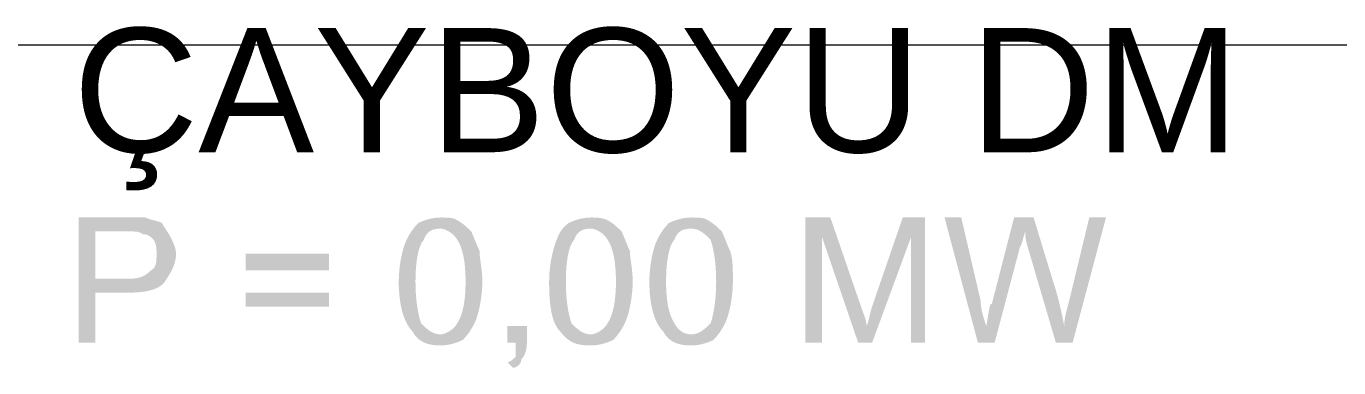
# Model space of a CAD drawing. Header units: millimetres. Extents: x 5 to 459, y 10 to 307.
# Drawn here: x 139.46 to 147.26, y 188.58 to 190.61 of the extents above; entities that cross this region are included whole.
import ezdxf

# ---------------------------------------------------------------- set-up
doc = ezdxf.new("R2010")
doc.units = ezdxf.units.MM
doc.header["$MEASUREMENT"] = 0
doc.layers.get('0').update_dxf_attribs({"linetype": 'CONTINUOUS'})
doc.styles.add('Arial$001', font='arial.ttf', dxfattribs={"height": 0.8937})

msp = doc.modelspace()

# ---------------------------------------------------------------- hatches: boundary and pattern name
h = msp.add_hatch(color=5)
h.paths.add_polyline_path([(139.7694, 188.7251), (139.7694, 189.4696), (140.0507, 189.4696), (140.0507, 189.4696), (140.0568, 189.4696), (140.0627, 189.4696), (140.0685, 189.4696), (140.0742, 189.4696), (140.0797, 189.4696), (140.0851, 189.4696), (140.0903, 189.4696), (140.0954, 189.4696), (140.1004, 189.4696), (140.1053, 189.4696), (140.1101, 189.4696), (140.1148, 189.4696), (140.1194, 189.4696), (140.1239, 189.4696), (140.1284, 189.4696), (140.1328, 189.4696), (140.1371, 189.4696), (140.1414, 189.4696), (140.1457, 189.4696), (140.1499, 189.4696), (140.154, 189.4696), (140.1582, 189.4696), (140.1623, 189.4696), (140.1665, 189.4696), (140.1665, 189.4696), (140.1706, 189.4676), (140.1748, 189.4658), (140.1789, 189.4641), (140.183, 189.4626), (140.1872, 189.4611), (140.1913, 189.4598), (140.1954, 189.4585), (140.1996, 189.4574), (140.2037, 189.4562), (140.2078, 189.4552), (140.212, 189.4541), (140.2161, 189.4531), (140.2203, 189.452), (140.2244, 189.451), (140.2285, 189.4499), (140.2327, 189.4488), (140.2368, 189.4476), (140.2409, 189.4463), (140.2451, 189.445), (140.2492, 189.4436), (140.2533, 189.442), (140.2575, 189.4403), (140.2616, 189.4385), (140.2658, 189.4365), (140.2678, 189.4325), (140.2699, 189.4286), (140.272, 189.4248), (140.274, 189.4212), (140.2761, 189.4177), (140.2782, 189.4143), (140.2802, 189.411), (140.2823, 189.4077), (140.2844, 189.4045), (140.2864, 189.4014), (140.2885, 189.3983), (140.2906, 189.3952), (140.2926, 189.3921), (140.2947, 189.3889), (140.2968, 189.3858), (140.2988, 189.3826), (140.3009, 189.3794), (140.303, 189.376), (140.305, 189.3726), (140.3071, 189.3691), (140.3092, 189.3655), (140.3112, 189.3617), (140.3133, 189.3579), (140.3154, 189.3538), (140.3175, 189.3497), (140.3195, 189.3455), (140.3216, 189.3414), (140.3236, 189.3373), (140.3256, 189.3331), (140.3275, 189.329), (140.3295, 189.3248), (140.3313, 189.3207), (140.3331, 189.3166), (140.3349, 189.3124), (140.3365, 189.3083), (140.3381, 189.3042), (140.3396, 189.3), (140.3411, 189.2959), (140.3424, 189.2918), (140.3436, 189.2876), (140.3447, 189.2835), (140.3456, 189.2794), (140.3465, 189.2752), (140.3472, 189.2711), (140.3477, 189.2669), (140.3481, 189.2628), (140.3484, 189.2587), (140.3485, 189.2545), (140.3483, 189.2463), (140.3478, 189.2383), (140.347, 189.2305), (140.3459, 189.2227), (140.3445, 189.2152), (140.3428, 189.2077), (140.3409, 189.2004), (140.3387, 189.1933), (140.3363, 189.1862), (140.3336, 189.1792), (140.3308, 189.1724), (140.3278, 189.1656), (140.3246, 189.1589), (140.3213, 189.1523), (140.3178, 189.1458), (140.3142, 189.1393), (140.3104, 189.1329), (140.3066, 189.1266), (140.3027, 189.1203), (140.2987, 189.114), (140.2946, 189.1077), (140.2905, 189.1015), (140.2864, 189.0953), (140.2823, 189.0891), (140.2779, 189.0831), (140.273, 189.0774), (140.2676, 189.072), (140.2618, 189.067), (140.2555, 189.0622), (140.2487, 189.0578), (140.2415, 189.0537), (140.2339, 189.0499), (140.2259, 189.0463), (140.2175, 189.0431), (140.2087, 189.0401), (140.1996, 189.0374), (140.1901, 189.0349), (140.1803, 189.0327), (140.1702, 189.0308), (140.1597, 189.029), (140.149, 189.0275), (140.138, 189.0263), (140.1268, 189.0252), (140.1153, 189.0244), (140.1036, 189.0237), (140.0917, 189.0233), (140.0795, 189.023), (140.0672, 189.0229), (140.0672, 189.0229), (139.8687, 189.0229), (139.8687, 188.7251), (139.7694, 188.7251), (139.8687, 188.7251)])
h.paths.add_polyline_path([(139.8687, 189.1056), (140.0672, 189.1056), (140.0672, 189.1056), (140.0753, 189.1057), (140.0831, 189.106), (140.0905, 189.1064), (140.0977, 189.107), (140.1046, 189.1078), (140.1112, 189.1087), (140.1175, 189.1099), (140.1236, 189.1111), (140.1295, 189.1126), (140.1351, 189.1142), (140.1405, 189.1161), (140.1458, 189.118), (140.1509, 189.1202), (140.1558, 189.1225), (140.1606, 189.125), (140.1653, 189.1277), (140.1698, 189.1305), (140.1742, 189.1336), (140.1786, 189.1367), (140.1829, 189.1401), (140.1871, 189.1436), (140.1913, 189.1473), (140.1954, 189.1512), (140.1996, 189.1553), (140.1996, 189.1553), (140.2035, 189.1574), (140.2072, 189.1597), (140.2105, 189.1622), (140.2135, 189.1649), (140.2162, 189.1678), (140.2187, 189.1708), (140.2209, 189.174), (140.2229, 189.1773), (140.2246, 189.1809), (140.2261, 189.1846), (140.2274, 189.1884), (140.2285, 189.1925), (140.2295, 189.1967), (140.2303, 189.2011), (140.2309, 189.2057), (140.2314, 189.2104), (140.2318, 189.2153), (140.2321, 189.2204), (140.2324, 189.2257), (140.2325, 189.2311), (140.2326, 189.2367), (140.2326, 189.2425), (140.2327, 189.2484), (140.2327, 189.2545), (140.2327, 189.2586), (140.2327, 189.2625), (140.2326, 189.2662), (140.2326, 189.2699), (140.2325, 189.2734), (140.2324, 189.2768), (140.2323, 189.2801), (140.232, 189.2833), (140.2318, 189.2865), (140.2315, 189.2897), (140.2311, 189.2928), (140.2306, 189.2959), (140.23, 189.299), (140.2294, 189.3021), (140.2286, 189.3053), (140.2278, 189.3085), (140.2268, 189.3117), (140.2257, 189.315), (140.2245, 189.3184), (140.2231, 189.3219), (140.2216, 189.3256), (140.2199, 189.3293), (140.2181, 189.3332), (140.2161, 189.3373), (140.214, 189.3393), (140.212, 189.3414), (140.2099, 189.3434), (140.2078, 189.3455), (140.2056, 189.3474), (140.2035, 189.3494), (140.2012, 189.3513), (140.199, 189.3532), (140.1966, 189.355), (140.1942, 189.3567), (140.1918, 189.3584), (140.1892, 189.36), (140.1866, 189.3615), (140.1839, 189.3629), (140.1811, 189.3642), (140.1781, 189.3654), (140.1751, 189.3665), (140.1719, 189.3675), (140.1686, 189.3683), (140.1652, 189.369), (140.1616, 189.3696), (140.1579, 189.37), (140.154, 189.3703), (140.1499, 189.3703), (140.1478, 189.3723), (140.1455, 189.3741), (140.143, 189.3758), (140.1404, 189.3773), (140.1376, 189.3787), (140.1347, 189.3799), (140.1317, 189.381), (140.1285, 189.382), (140.1252, 189.3829), (140.1218, 189.3836), (140.1184, 189.3843), (140.1148, 189.3848), (140.1111, 189.3853), (140.1074, 189.3857), (140.1036, 189.386), (140.0997, 189.3863), (140.0958, 189.3865), (140.0918, 189.3866), (140.0877, 189.3867), (140.0837, 189.3868), (140.0796, 189.3869), (140.0755, 189.3869), (140.0714, 189.3869), (140.0672, 189.3869), (139.8687, 189.3869), (139.8687, 189.1056), (139.8687, 189.3869)])
h.paths.add_polyline_path([(141.2584, 189.1553), (140.7621, 189.1553), (140.7621, 189.2545), (141.2584, 189.2545), (141.2584, 189.1553), (141.2584, 189.2545)])
h.paths.add_polyline_path([(141.2584, 188.9402), (140.7621, 188.9402), (140.7621, 189.0229), (141.2584, 189.0229), (141.2584, 188.9402), (141.2584, 189.0229)])
edge = h.paths.add_edge_path()
edge.add_spline(control_points=[(141.672, 189.0891), (141.672, 189.1718), (141.6886, 189.2545), (141.7051, 189.3042), (141.7051, 189.3042), (141.7217, 189.3538), (141.7548, 189.4034), (141.7879, 189.4365), (141.7879, 189.4365), (141.821, 189.4531), (141.8706, 189.4696), (141.9202, 189.4696), (141.9202, 189.4696), (141.9533, 189.4696), (142.0029, 189.4696), (142.0195, 189.4531), (142.0195, 189.4531), (142.0526, 189.4365), (142.0857, 189.4034), (142.1022, 189.3869), (142.1022, 189.3869), (142.1188, 189.3538), (142.1353, 189.3042), (142.1518, 189.2711), (142.1518, 189.2711), (142.1518, 189.2214), (142.1684, 189.1718), (142.1684, 189.0891), (142.1684, 189.0891), (142.1684, 189.0064), (142.1518, 188.9236), (142.1353, 188.874), (142.1353, 188.874), (142.1188, 188.8244), (142.0857, 188.7747), (142.0526, 188.7416), (142.0526, 188.7416), (142.0195, 188.7251), (141.9699, 188.7086), (141.9202, 188.7086), (141.9202, 188.7086), (141.854, 188.7086), (141.7879, 188.7251), (141.7548, 188.7913), (141.7548, 188.7913), (141.7051, 188.8409), (141.672, 188.9402), (141.672, 189.0891)], knot_values=[0, 0, 0, 0, 0.020833, 0.020833, 0.020833, 0.020833, 0.041667, 0.041667, 0.041667, 0.041667, 0.0625, 0.0625, 0.0625, 0.0625, 0.083333, 0.083333, 0.083333, 0.083333, 0.104167, 0.104167, 0.104167, 0.104167, 0.125, 0.125, 0.125, 0.125, 0.145833, 0.145833, 0.145833, 0.145833, 0.166667, 0.166667, 0.166667, 0.166667, 0.1875, 0.1875, 0.1875, 0.1875, 0.208333, 0.208333, 0.208333, 0.208333, 0.229167, 0.229167, 0.229167, 0.229167, 1, 1, 1, 1], degree=3, periodic=0)
edge = h.paths.add_edge_path()
edge.add_spline(control_points=[(141.7713, 189.0891), (141.7713, 188.9733), (141.7879, 188.8906), (141.8044, 188.8409), (141.8044, 188.8409), (141.8375, 188.8078), (141.8706, 188.7747), (141.9202, 188.7747), (141.9202, 188.7747), (141.9533, 188.7747), (142.0029, 188.8078), (142.0195, 188.8409), (142.0195, 188.8409), (142.0526, 188.8906), (142.0691, 188.9733), (142.0691, 189.0891), (142.0691, 189.0891), (142.0691, 189.2049), (142.0526, 189.2876), (142.0195, 189.3373), (142.0195, 189.3373), (142.0029, 189.3703), (141.9533, 189.4034), (141.9202, 189.4034), (141.9202, 189.4034), (141.8706, 189.4034), (141.8375, 189.3869), (141.821, 189.3373), (141.821, 189.3373), (141.7879, 189.3042), (141.7713, 189.2049), (141.7713, 189.0891)], knot_values=[0, 0, 0, 0, 0.03125, 0.03125, 0.03125, 0.03125, 0.0625, 0.0625, 0.0625, 0.0625, 0.09375, 0.09375, 0.09375, 0.09375, 0.125, 0.125, 0.125, 0.125, 0.15625, 0.15625, 0.15625, 0.15625, 0.1875, 0.1875, 0.1875, 0.1875, 0.21875, 0.21875, 0.21875, 0.21875, 1, 1, 1, 1], degree=3, periodic=0)
h.paths.add_polyline_path([(142.3173, 188.7251), (142.3173, 188.8244), (142.4331, 188.8244), (142.4331, 188.7251), (142.4331, 188.7251), (142.433, 188.719), (142.4328, 188.713), (142.4324, 188.7073), (142.4318, 188.7017), (142.4311, 188.6962), (142.4303, 188.691), (142.4293, 188.6859), (142.4282, 188.681), (142.427, 188.6762), (142.4257, 188.6717), (142.4243, 188.6673), (142.4228, 188.6631), (142.4212, 188.659), (142.4195, 188.6551), (142.4178, 188.6514), (142.4159, 188.6479), (142.4141, 188.6445), (142.4122, 188.6413), (142.4102, 188.6383), (142.4082, 188.6355), (142.4062, 188.6328), (142.4041, 188.6303), (142.4021, 188.628), (142.4, 188.6258), (142.4, 188.6258), (142.3998, 188.6218), (142.3994, 188.6179), (142.3986, 188.6142), (142.3975, 188.6107), (142.3962, 188.6073), (142.3946, 188.6041), (142.3928, 188.6011), (142.3908, 188.5983), (142.3887, 188.5956), (142.3864, 188.5931), (142.3839, 188.5908), (142.3814, 188.5886), (142.3788, 188.5866), (142.3761, 188.5848), (142.3734, 188.5832), (142.3706, 188.5817), (142.3678, 188.5804), (142.3651, 188.5793), (142.3624, 188.5784), (142.3598, 188.5776), (142.3573, 188.577), (142.3548, 188.5765), (142.3525, 188.5763), (142.3504, 188.5762), (142.3173, 188.6093), (142.3173, 188.6093), (142.3194, 188.6094), (142.3214, 188.6096), (142.3235, 188.61), (142.3256, 188.6106), (142.3276, 188.6113), (142.3297, 188.6121), (142.3318, 188.6131), (142.3338, 188.6142), (142.3359, 188.6154), (142.338, 188.6167), (142.34, 188.6181), (142.3421, 188.6196), (142.3442, 188.6212), (142.3462, 188.6229), (142.3483, 188.6246), (142.3504, 188.6264), (142.3524, 188.6283), (142.3545, 188.6302), (142.3566, 188.6322), (142.3587, 188.6342), (142.3607, 188.6362), (142.3628, 188.6383), (142.3649, 188.6403), (142.3669, 188.6424), (142.3669, 188.6424), (142.3669, 188.6445), (142.3669, 188.6469), (142.3669, 188.6493), (142.3669, 188.652), (142.3669, 188.6547), (142.3669, 188.6576), (142.3669, 188.6607), (142.3669, 188.6638), (142.3669, 188.6671), (142.3669, 188.6705), (142.3669, 188.674), (142.3669, 188.6775), (142.3669, 188.6812), (142.3669, 188.6849), (142.3669, 188.6888), (142.3669, 188.6926), (142.3669, 188.6966), (142.3669, 188.7005), (142.3669, 188.7046), (142.3669, 188.7086), (142.3669, 188.7127), (142.3669, 188.7168), (142.3669, 188.721), (142.3669, 188.7251), (142.3173, 188.7251), (142.3669, 188.7251)])
edge = h.paths.add_edge_path()
edge.add_spline(control_points=[(142.5655, 189.0891), (142.5655, 189.1718), (142.582, 189.2545), (142.5986, 189.3042), (142.5986, 189.3042), (142.6151, 189.3538), (142.6316, 189.4034), (142.6813, 189.4365), (142.6813, 189.4365), (142.7144, 189.4531), (142.764, 189.4696), (142.8136, 189.4696), (142.8136, 189.4696), (142.8467, 189.4696), (142.8798, 189.4696), (142.9129, 189.4531), (142.9129, 189.4531), (142.946, 189.4365), (142.9791, 189.4034), (142.9956, 189.3869), (142.9956, 189.3869), (143.0122, 189.3538), (143.0287, 189.3042), (143.0453, 189.2711), (143.0453, 189.2711), (143.0453, 189.2214), (143.0618, 189.1718), (143.0618, 189.0891), (143.0618, 189.0891), (143.0618, 189.0064), (143.0453, 188.9236), (143.0287, 188.874), (143.0287, 188.874), (143.0122, 188.8244), (142.9791, 188.7747), (142.946, 188.7416), (142.946, 188.7416), (142.9129, 188.7251), (142.8633, 188.7086), (142.8136, 188.7086), (142.8136, 188.7086), (142.7309, 188.7086), (142.6813, 188.7251), (142.6316, 188.7913), (142.6316, 188.7913), (142.582, 188.8409), (142.5655, 188.9402), (142.5655, 189.0891)], knot_values=[0, 0, 0, 0, 0.020833, 0.020833, 0.020833, 0.020833, 0.041667, 0.041667, 0.041667, 0.041667, 0.0625, 0.0625, 0.0625, 0.0625, 0.083333, 0.083333, 0.083333, 0.083333, 0.104167, 0.104167, 0.104167, 0.104167, 0.125, 0.125, 0.125, 0.125, 0.145833, 0.145833, 0.145833, 0.145833, 0.166667, 0.166667, 0.166667, 0.166667, 0.1875, 0.1875, 0.1875, 0.1875, 0.208333, 0.208333, 0.208333, 0.208333, 0.229167, 0.229167, 0.229167, 0.229167, 1, 1, 1, 1], degree=3, periodic=0)
edge = h.paths.add_edge_path()
edge.add_spline(control_points=[(142.6647, 189.0891), (142.6647, 188.9733), (142.6813, 188.8906), (142.6978, 188.8409), (142.6978, 188.8409), (142.7309, 188.8078), (142.764, 188.7747), (142.8136, 188.7747), (142.8136, 188.7747), (142.8467, 188.7747), (142.8964, 188.8078), (142.9129, 188.8409), (142.9129, 188.8409), (142.946, 188.8906), (142.9625, 188.9733), (142.9625, 189.0891), (142.9625, 189.0891), (142.9625, 189.2049), (142.946, 189.2876), (142.9129, 189.3373), (142.9129, 189.3373), (142.8964, 189.3703), (142.8467, 189.4034), (142.8136, 189.4034), (142.8136, 189.4034), (142.764, 189.4034), (142.7309, 189.3869), (142.7144, 189.3373), (142.7144, 189.3373), (142.6813, 189.3042), (142.6647, 189.2049), (142.6647, 189.0891)], knot_values=[0, 0, 0, 0, 0.03125, 0.03125, 0.03125, 0.03125, 0.0625, 0.0625, 0.0625, 0.0625, 0.09375, 0.09375, 0.09375, 0.09375, 0.125, 0.125, 0.125, 0.125, 0.15625, 0.15625, 0.15625, 0.15625, 0.1875, 0.1875, 0.1875, 0.1875, 0.21875, 0.21875, 0.21875, 0.21875, 1, 1, 1, 1], degree=3, periodic=0)
edge = h.paths.add_edge_path()
edge.add_spline(control_points=[(143.1611, 189.0891), (143.1611, 189.1718), (143.1776, 189.2545), (143.1942, 189.3042), (143.1942, 189.3042), (143.2107, 189.3538), (143.2438, 189.4034), (143.2769, 189.4365), (143.2769, 189.4365), (143.31, 189.4531), (143.3596, 189.4696), (143.4092, 189.4696), (143.4092, 189.4696), (143.4423, 189.4696), (143.492, 189.4696), (143.5085, 189.4531), (143.5085, 189.4531), (143.5416, 189.4365), (143.5747, 189.4034), (143.5912, 189.3869), (143.5912, 189.3869), (143.6078, 189.3538), (143.6243, 189.3042), (143.6409, 189.2711), (143.6409, 189.2711), (143.6574, 189.2214), (143.6574, 189.1718), (143.6574, 189.0891), (143.6574, 189.0891), (143.6574, 189.0064), (143.6409, 188.9236), (143.6243, 188.874), (143.6243, 188.874), (143.6078, 188.8244), (143.5747, 188.7747), (143.5416, 188.7416), (143.5416, 188.7416), (143.5085, 188.7251), (143.4589, 188.7086), (143.4092, 188.7086), (143.4092, 188.7086), (143.3431, 188.7086), (143.2769, 188.7251), (143.2438, 188.7913), (143.2438, 188.7913), (143.1942, 188.8409), (143.1611, 188.9402), (143.1611, 189.0891)], knot_values=[0, 0, 0, 0, 0.020833, 0.020833, 0.020833, 0.020833, 0.041667, 0.041667, 0.041667, 0.041667, 0.0625, 0.0625, 0.0625, 0.0625, 0.083333, 0.083333, 0.083333, 0.083333, 0.104167, 0.104167, 0.104167, 0.104167, 0.125, 0.125, 0.125, 0.125, 0.145833, 0.145833, 0.145833, 0.145833, 0.166667, 0.166667, 0.166667, 0.166667, 0.1875, 0.1875, 0.1875, 0.1875, 0.208333, 0.208333, 0.208333, 0.208333, 0.229167, 0.229167, 0.229167, 0.229167, 1, 1, 1, 1], degree=3, periodic=0)
edge = h.paths.add_edge_path()
edge.add_spline(control_points=[(143.2603, 189.0891), (143.2603, 188.9733), (143.2769, 188.8906), (143.31, 188.8409), (143.31, 188.8409), (143.3265, 188.8078), (143.3596, 188.7747), (143.4092, 188.7747), (143.4092, 188.7747), (143.4589, 188.7747), (143.492, 188.8078), (143.5251, 188.8409), (143.5251, 188.8409), (143.5416, 188.8906), (143.5581, 188.9733), (143.5581, 189.0891), (143.5581, 189.0891), (143.5581, 189.2049), (143.5416, 189.2876), (143.5251, 189.3373), (143.5251, 189.3373), (143.492, 189.3703), (143.4589, 189.4034), (143.4092, 189.4034), (143.4092, 189.4034), (143.3596, 189.4034), (143.3265, 189.3869), (143.31, 189.3373), (143.31, 189.3373), (143.2769, 189.3042), (143.2603, 189.2049), (143.2603, 189.0891)], knot_values=[0, 0, 0, 0, 0.03125, 0.03125, 0.03125, 0.03125, 0.0625, 0.0625, 0.0625, 0.0625, 0.09375, 0.09375, 0.09375, 0.09375, 0.125, 0.125, 0.125, 0.125, 0.15625, 0.15625, 0.15625, 0.15625, 0.1875, 0.1875, 0.1875, 0.1875, 0.21875, 0.21875, 0.21875, 0.21875, 1, 1, 1, 1], degree=3, periodic=0)
h.paths.add_polyline_path([(144.0876, 188.7251), (144.0876, 189.4696), (144.2365, 189.4696), (144.4185, 188.9402), (144.4185, 188.9402), (144.4205, 188.9341), (144.4226, 188.9281), (144.4246, 188.9223), (144.4267, 188.9167), (144.4287, 188.9112), (144.4306, 188.9058), (144.4325, 188.9006), (144.4344, 188.8955), (144.4362, 188.8905), (144.4379, 188.8856), (144.4396, 188.8808), (144.4412, 188.8761), (144.4427, 188.8715), (144.4441, 188.8669), (144.4454, 188.8625), (144.4467, 188.8581), (144.4477, 188.8537), (144.4487, 188.8494), (144.4496, 188.8452), (144.4503, 188.841), (144.4508, 188.8368), (144.4512, 188.8327), (144.4515, 188.8285), (144.4516, 188.8244), (144.4516, 188.8244), (144.4535, 188.8285), (144.4554, 188.8327), (144.457, 188.8368), (144.4586, 188.841), (144.46, 188.8452), (144.4614, 188.8494), (144.4626, 188.8537), (144.4638, 188.8581), (144.4649, 188.8625), (144.466, 188.8669), (144.4671, 188.8715), (144.4681, 188.8761), (144.4691, 188.8808), (144.4702, 188.8856), (144.4713, 188.8905), (144.4724, 188.8955), (144.4736, 188.9006), (144.4748, 188.9058), (144.4762, 188.9112), (144.4776, 188.9167), (144.4792, 188.9223), (144.4808, 188.9281), (144.4827, 188.9341), (144.4846, 188.9402), (144.6666, 189.4696), (144.799, 189.4696), (144.799, 188.7251), (144.7163, 188.7251), (144.7163, 189.3538), (144.4846, 188.7251), (144.4019, 188.7251), (144.1868, 189.3538), (144.1868, 188.7251), (144.0876, 188.7251), (144.1868, 188.7251)])
h.paths.add_polyline_path([(145.1133, 188.7251), (144.9148, 189.4696), (145.0141, 189.4696), (145.1299, 188.9733), (145.1299, 188.9733), (145.13, 188.9671), (145.1302, 188.9609), (145.1306, 188.9547), (145.1312, 188.9485), (145.1319, 188.9423), (145.1327, 188.936), (145.1337, 188.9298), (145.1348, 188.9236), (145.136, 188.9174), (145.1373, 188.9112), (145.1387, 188.905), (145.1402, 188.8988), (145.1418, 188.8926), (145.1435, 188.8864), (145.1452, 188.8802), (145.147, 188.874), (145.1489, 188.8678), (145.1508, 188.8616), (145.1528, 188.8554), (145.1548, 188.8492), (145.1568, 188.843), (145.1588, 188.8368), (145.1609, 188.8306), (145.163, 188.8244), (145.163, 188.8244), (145.165, 188.8345), (145.1668, 188.8444), (145.1685, 188.8538), (145.17, 188.8629), (145.1715, 188.8716), (145.1728, 188.88), (145.1741, 188.8879), (145.1752, 188.8955), (145.1764, 188.9026), (145.1774, 188.9093), (145.1785, 188.9157), (145.1795, 188.9216), (145.1806, 188.927), (145.1816, 188.9321), (145.1827, 188.9367), (145.1838, 188.9408), (145.185, 188.9445), (145.1862, 188.9477), (145.1876, 188.9504), (145.189, 188.9527), (145.1906, 188.9544), (145.1923, 188.9557), (145.1941, 188.9565), (145.1961, 188.9567), (145.3284, 189.4696), (145.4442, 189.4696), (145.56, 189.0891), (145.56, 189.0891), (145.5641, 189.0768), (145.568, 189.0646), (145.5717, 189.0526), (145.5753, 189.0408), (145.5787, 189.029), (145.582, 189.0175), (145.5852, 189.006), (145.5882, 188.9947), (145.5912, 188.9835), (145.594, 188.9724), (145.5967, 188.9614), (145.5993, 188.9505), (145.6019, 188.9397), (145.6043, 188.929), (145.6067, 188.9183), (145.6091, 188.9077), (145.6113, 188.8972), (145.6136, 188.8867), (145.6157, 188.8762), (145.6179, 188.8658), (145.62, 188.8554), (145.6221, 188.8451), (145.6242, 188.8347), (145.6262, 188.8244), (145.6262, 188.8244), (145.6263, 188.8306), (145.6266, 188.8368), (145.627, 188.843), (145.6275, 188.8493), (145.6282, 188.8555), (145.6291, 188.8619), (145.63, 188.8682), (145.6311, 188.8746), (145.6323, 188.8811), (145.6336, 188.8876), (145.6351, 188.8942), (145.6366, 188.9009), (145.6382, 188.9077), (145.6398, 188.9145), (145.6416, 188.9215), (145.6434, 188.9285), (145.6452, 188.9357), (145.6472, 188.943), (145.6491, 188.9505), (145.6511, 188.958), (145.6531, 188.9657), (145.6552, 188.9736), (145.6572, 188.9816), (145.6593, 188.9898), (145.7751, 189.4696), (145.8744, 189.4696), (145.6759, 188.7251), (145.5766, 188.7251), (145.4111, 189.2876), (145.4111, 189.2876), (145.4092, 189.2937), (145.4073, 189.2997), (145.4057, 189.3055), (145.4042, 189.3111), (145.4028, 189.3165), (145.4016, 189.3217), (145.4005, 189.3268), (145.3995, 189.3317), (145.3986, 189.3365), (145.3979, 189.341), (145.3972, 189.3454), (145.3967, 189.3497), (145.3962, 189.3537), (145.3958, 189.3576), (145.3955, 189.3613), (145.3952, 189.3648), (145.395, 189.3682), (145.3949, 189.3714), (145.3948, 189.3744), (145.3947, 189.3772), (145.3946, 189.3799), (145.3946, 189.3824), (145.3946, 189.3847), (145.3946, 189.3869), (145.3946, 189.3869), (145.3926, 189.3809), (145.3908, 189.3751), (145.3891, 189.3697), (145.3876, 189.3646), (145.3861, 189.3597), (145.3848, 189.3551), (145.3835, 189.3507), (145.3823, 189.3464), (145.3812, 189.3424), (145.3801, 189.3385), (145.3791, 189.3347), (145.3781, 189.3311), (145.377, 189.3275), (145.376, 189.324), (145.3749, 189.3205), (145.3738, 189.317), (145.3726, 189.3136), (145.3713, 189.3101), (145.37, 189.3066), (145.3686, 189.303), (145.367, 189.2994), (145.3653, 189.2956), (145.3635, 189.2917), (145.3615, 189.2876), (145.2126, 188.7251), (145.1133, 188.7251), (145.2126, 188.7251)])

# ---------------------------------------------------------------- linework, layer by layer
at = {"color": 5, "linetype": 'Continuous', "lineweight": 20}
msp.add_lwpolyline([(111.5277, 190.4954), (162.4356, 190.4954), (162.4356, 190.4954)], dxfattribs=at)

# ---------------------------------------------------------------- texts
at = {"color": 5, "style": 'Arial$001'}
msp.add_text('ÇAYBOYU DM', height=0.73815, dxfattribs=at).set_placement((139.7363, 189.8575))

doc.saveas('drawing.dxf')
